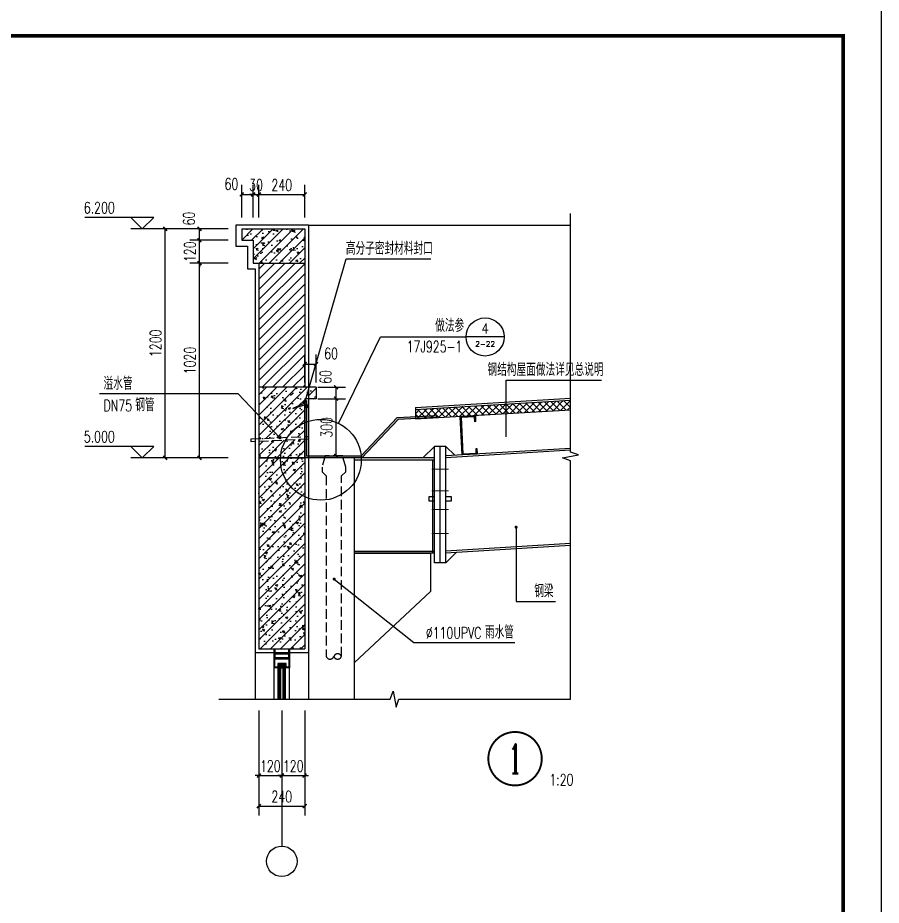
# Model space of a CAD drawing. Extents: x 1885024 to 2490229, y 18495599 to 18794495.
# Drawn here: x 2469018 to 2480333, y 18512660 to 18524287 of the extents above; entities that cross this region are included whole.
import ezdxf
from ezdxf.enums import TextEntityAlignment as Align

# ---------------------------------------------------------------- set-up
doc = ezdxf.new("R2010")
doc.units = 0
doc.header["$LTSCALE"] = 1000
doc.header["$MEASUREMENT"] = 0
doc.linetypes.add('DASH', pattern=[0.35, 0.25, -0.1])
doc.layers.get('Defpoints').update_dxf_attribs({"color": 250})
for name, color, linetype in [('AXIS', 3, 'Continuous'), ('AXIS_TEXT', 7, 'Continuous'), ('COLUMN', 2, 'Continuous'), ('DIM_IDEN', 171, 'Continuous'), ('E_WINDOW', 132, 'Continuous'), ('PUB_DIM', 161, 'Continuous'), ('PUB_TEXT', 7, 'Continuous'), ('PUB_WALL', 9, 'Continuous'), ('S_SURFACE', 6, 'Continuous'), ('S_WALL', 11, 'Continuous'), ('SURFACE', 6, 'Continuous'), ('TK', 4, 'Continuous'), ('彩板', 4, 'Continuous'), ('梁柱', 3, 'Continuous')]:
    doc.layers.add(name, color=color, linetype=linetype)
doc.styles.add('_TCH_DIM', font='SIMPLEX', dxfattribs={"bigfont": 'GBCBIG'})
doc.styles.add('_TCH_DIM_T3', font='SIMPLEX', dxfattribs={"width": 0.7058823529411765, "bigfont": 'GBCBIG'})
doc.styles.add('_TCH_LABEL', font='COMPLEX', dxfattribs={"bigfont": 'GBCBIG'})
doc.styles.add('COMPLEX', font='COMPLEX')
doc.dimstyles.new('_TCH_ARCH&&20', dxfattribs={"dimtxt": 59.5, "dimasz": 20, "dimexe": 50, "dimexo": 60, "dimgap": 20, "dimtad": 1, "dimdec": 0, "dimzin": 0, "dimdsep": 46, "dimtxsty": '_TCH_DIM_T3', "dimblk": 'ARCHTICK', "dimcen": 0.09, "dimclrt": 7, "dimazin": 2, "dimtfac": 1, "dimtdec": 0, "dimtix": 1, "dimtmove": 2, "dimatfit": 3, "dimfxl": 0, "dimtolj": 1, "dimtzin": 0, "dimarcsym": 0})
pattern_1 = [(44.99999999999999, (1822431.490201721, 18493533.69390005), (-26.51650429449553, 26.51650429449553), []), (49.99999999999999, (1822431.490201721, 18493533.69390005), (107.589027390113, -9.412820247389266), [11.25, -123.75]), (355, (1822431.490201721, 18493533.69390005), (-20.81270004195, 112.8288200550018), [9, -99]), (100.4514, (1822440.455953721, 18493532.90949905), (86.77640725710324, 103.415931309143), [9.561028499999999, -105.1713168]), (46.18420000000002, (1822431.490201721, 18493563.69390005), (160.0861572938467, -24.82785214935271), [16.87499999999997, -185.6249999999998]), (96.63559999999998, (1822444.83071347, 18493561.624904), (140.1994058323055, 146.1176806350663), [14.3415432, -157.75695]), (351.1842, (1822431.490201721, 18493563.69390005), (140.1992917700441, 146.1177901387987), [13.50000000000001, -148.5000000000001]), (21, (1822446.490201721, 18493556.19390005), (89.53605781776925, -60.39283359980083), [11.25, -123.75]), (326.0000000000001, (1822446.490201721, 18493556.19390005), (36.49729978823726, 108.772506757028), [9, -99]), (71.4514, (1822453.951536671, 18493551.16115915), (126.0333942872235, 48.37957450649287), [9.5610285, -105.1713168]), (37.50000000000001, (1822431.490201721, 18493533.69390005), (1.8239782975936, 49.93407807469672), [0, -97.80000000000001, 0, -100.5, 0, -99.375]), (7.500000000000001, (1822431.490201721, 18493533.69390005), (39.4604306163223, 59.16175678235403), [0, -57.3, 0, -95.55000000000001, 0, -37.875]), (327.5, (1822398.04020172, 18493533.69390005), (80.07336542586137, -3.383230760156963), [0, -37.5, 0, -117, 0, -155.25]), (317.5, (1822383.04020172, 18493533.69390005), (87.47792540135794, 15.01574734984766), [0, -48.75, 0, -77.69999999999999, 0, -110.25])]

# ---------------------------------------------------------------- blocks, each defined once
blk = doc.blocks.new('A$C6EE6551E')
at = {"layer": 'COLUMN'}
blk.add_hatch(color=256, dxfattribs=at).paths.add_polyline_path([(5.322262463974766, 194.9006206284394), (75.1672235140577, 199.5569513651426), (76.83019877725746, 174.6123224186595), (81.81912456650753, 174.9449174713809), (79.82355425076094, 204.8784722069395), (0.0007416221778839827, 199.5569513652008), (13.30454372684471, -8.020619861781597e-05), (93.12735635542776, 5.32144063571468), (91.131786039914, 35.25499537133146), (86.14286025043111, 34.92240031878464), (87.80583551339805, 9.977771372534335), (17.96087446366437, 5.321440635772888)])
blk.add_lwpolyline([(93.1273563556606, 5.321440635540057), (13.30454372707754, -8.020637324079871e-05), (0.0007416224107146263, 199.556951364968), (79.82355425099377, 204.8784722067649), (81.81912456662394, 174.9449174711481), (76.83019877737388, 174.6123224184266), (75.16722351429053, 199.556951364968), (5.322262464324012, 194.9006206282647), (17.96087446401361, 5.321440635598265), (87.80583551363088, 9.977771372301504), (86.14286025066394, 34.92240031861002), (91.13178604003042, 35.25499537115684)], close=True, dxfattribs=at)
blk = doc.blocks.new('_ArchTick')
at = {"color": 0, "linetype": 'ByBlock', "const_width": 0.4}
blk.add_lwpolyline([(-0.5, -0.5), (0.5, 0.5)], dxfattribs=at)
blk = doc.blocks.new('*D193')
at = {"layer": 'Defpoints', "color": 0}
for p in [(2500979.696009226, 18586587.5983111), (2501136.349573789, 18586587.5983111), (2500979.696009226, 18586287.5983111)]:
    blk.add_point(p, dxfattribs=at)
at = {"layer": 'PUB_DIM', "color": 0, "lineweight": -2}
for p, q in [((2501039.696009226, 18586587.5983111), (2501186.349573789, 18586587.5983111)), ((2501136.349573789, 18586287.5983111), (2501136.349573789, 18586587.5983111)), ((2501039.696009226, 18586287.5983111), (2501186.349573789, 18586287.5983111))]:
    blk.add_line(p, q, dxfattribs=at)
at = {"layer": 'PUB_DIM', "color": 0, "lineweight": -2, "xscale": 20, "yscale": 20, "zscale": 20}
for p, rotation in [((2501136.349573789, 18586587.5983111), 90), ((2501136.349573789, 18586287.5983111), 270)]:
    blk.add_blockref('_ArchTick', p, dxfattribs=dict(at, rotation=rotation))
at = {"layer": 'PUB_DIM', "color": 7, "insert": (2501086.599573786, 18586437.5983111), "char_height": 59.5, "attachment_point": 5, "rotation": 90, "style": '_TCH_DIM_T3'}
blk.add_mtext('\\A1;300', dxfattribs=at)
blk = doc.blocks.new('*D194')
at = {"layer": 'Defpoints', "color": 0}
for p in [(2500979.696009226, 18586647.5983111), (2501136.349573789, 18586647.5983111), (2500979.696009226, 18586587.5983111)]:
    blk.add_point(p, dxfattribs=at)
at = {"layer": 'PUB_DIM', "color": 0, "lineweight": -2}
for p, q in [((2501039.696009226, 18586647.5983111), (2501186.349573789, 18586647.5983111)), ((2501136.349573789, 18586587.5983111), (2501136.349573789, 18586647.5983111)), ((2501039.696009226, 18586587.5983111), (2501186.349573789, 18586587.5983111))]:
    blk.add_line(p, q, dxfattribs=at)
at = {"layer": 'PUB_DIM', "color": 0, "lineweight": -2, "xscale": 20, "yscale": 20, "zscale": 20}
for p, rotation in [((2501136.349573789, 18586647.5983111), 90), ((2501136.349573789, 18586587.5983111), 270)]:
    blk.add_blockref('_ArchTick', p, dxfattribs=dict(at, rotation=rotation))
at = {"layer": 'PUB_DIM', "color": 7, "insert": (2501081.34957379, 18586701.5983111), "char_height": 59.5, "attachment_point": 5, "rotation": 90, "style": '_TCH_DIM_T3'}
blk.add_mtext('\\A1;60', dxfattribs=at)
blk = doc.blocks.new('_AXISO')
blk.add_circle((0, 0), 0.5)
at = {"layer": 'AXIS_TEXT', "style": 'COMPLEX', "width": 1.041666666666667}
blk.add_attdef('A', text='', height=0.56, dxfattribs=at).set_placement((-0.25, -0.28), (0.25, -0.28), align=Align.FIT)
blk = doc.blocks.new('*D195')
at = {"layer": 'Defpoints', "color": 0}
for p in [(2500240.095604716, 18587477.59831109), (2500630.095604716, 18587477.59831109), (2500630.095604716, 18586277.5983111)]:
    blk.add_point(p, dxfattribs=at)
at = {"layer": 'PUB_DIM', "color": 0, "lineweight": -2}
for p, q in [((2500570.095604716, 18587477.59831109), (2500190.095604716, 18587477.59831109)), ((2500240.095604716, 18586277.5983111), (2500240.095604716, 18587477.59831109)), ((2500570.095604716, 18586277.5983111), (2500190.095604716, 18586277.5983111))]:
    blk.add_line(p, q, dxfattribs=at)
at = {"layer": 'PUB_DIM', "color": 0, "lineweight": -2, "xscale": 20, "yscale": 20, "zscale": 20}
for p, rotation in [((2500240.095604716, 18587477.59831109), 90), ((2500240.095604716, 18586277.5983111), 270)]:
    blk.add_blockref('_ArchTick', p, dxfattribs=dict(at, rotation=rotation))
at = {"layer": 'PUB_DIM', "color": 7, "insert": (2500190.345604713, 18586877.5983111), "char_height": 59.5, "attachment_point": 5, "rotation": 90, "style": '_TCH_DIM_T3'}
blk.add_mtext('\\A1;1200', dxfattribs=at)
blk = doc.blocks.new('*D196')
at = {"layer": 'Defpoints', "color": 0}
for p in [(2500420.095604715, 18587297.59831109), (2500630.095604714, 18587297.59831109), (2500630.095604714, 18586277.5983111)]:
    blk.add_point(p, dxfattribs=at)
at = {"layer": 'PUB_DIM', "color": 0, "lineweight": -2}
for p, q in [((2500570.095604714, 18587297.59831109), (2500370.095604715, 18587297.59831109)), ((2500420.095604715, 18586277.5983111), (2500420.095604715, 18587297.59831109)), ((2500570.095604714, 18586277.5983111), (2500370.095604715, 18586277.5983111))]:
    blk.add_line(p, q, dxfattribs=at)
at = {"layer": 'PUB_DIM', "color": 0, "lineweight": -2, "xscale": 20, "yscale": 20, "zscale": 20}
for p, rotation in [((2500420.095604715, 18587297.59831109), 90), ((2500420.095604715, 18586277.5983111), 270)]:
    blk.add_blockref('_ArchTick', p, dxfattribs=dict(at, rotation=rotation))
at = {"layer": 'PUB_DIM', "color": 7, "insert": (2500370.345604712, 18586787.5983111), "char_height": 59.5, "attachment_point": 5, "rotation": 90, "style": '_TCH_DIM_T3'}
blk.add_mtext('\\A1;1020', dxfattribs=at)
blk = doc.blocks.new('*D197')
at = {"layer": 'Defpoints', "color": 0}
for p in [(2500420.095604715, 18587417.59831109), (2500630.095604714, 18587417.59831109), (2500630.095604714, 18587297.59831109)]:
    blk.add_point(p, dxfattribs=at)
at = {"layer": 'PUB_DIM', "color": 0, "lineweight": -2}
for p, q in [((2500420.095604715, 18587417.59831109), (2500420.095604715, 18587437.59831109)), ((2500570.095604714, 18587417.59831109), (2500370.095604715, 18587417.59831109)), ((2500420.095604715, 18587297.59831109), (2500420.095604715, 18587417.59831109)), ((2500570.095604714, 18587297.59831109), (2500370.095604715, 18587297.59831109)), ((2500420.095604715, 18587297.59831109), (2500420.095604715, 18587277.59831109))]:
    blk.add_line(p, q, dxfattribs=at)
at = {"layer": 'PUB_DIM', "color": 0, "lineweight": -2, "xscale": 20, "yscale": 20, "zscale": 20}
for p, rotation in [((2500420.095604715, 18587417.59831109), 270), ((2500420.095604715, 18587297.59831109), 90)]:
    blk.add_blockref('_ArchTick', p, dxfattribs=dict(at, rotation=rotation))
at = {"layer": 'PUB_DIM', "color": 7, "insert": (2500370.345604712, 18587357.59831109), "char_height": 59.5, "attachment_point": 5, "rotation": 90, "style": '_TCH_DIM_T3'}
blk.add_mtext('\\A1;120', dxfattribs=at)
blk = doc.blocks.new('*D198')
at = {"layer": 'Defpoints', "color": 0}
for p in [(2500420.095604715, 18587477.59831109), (2500630.095604714, 18587477.59831109), (2500630.095604714, 18587417.59831109)]:
    blk.add_point(p, dxfattribs=at)
at = {"layer": 'PUB_DIM', "color": 0, "lineweight": -2}
for p, q in [((2500570.095604714, 18587477.59831109), (2500370.095604715, 18587477.59831109)), ((2500420.095604715, 18587417.59831109), (2500420.095604715, 18587477.59831109)), ((2500570.095604714, 18587417.59831109), (2500370.095604715, 18587417.59831109))]:
    blk.add_line(p, q, dxfattribs=at)
at = {"layer": 'PUB_DIM', "color": 0, "lineweight": -2, "xscale": 20, "yscale": 20, "zscale": 20}
for p, rotation in [((2500420.095604715, 18587477.59831109), 90), ((2500420.095604715, 18587417.59831109), 270)]:
    blk.add_blockref('_ArchTick', p, dxfattribs=dict(at, rotation=rotation))
at = {"layer": 'PUB_DIM', "color": 7, "insert": (2500365.095604714, 18587531.59831109), "char_height": 59.5, "attachment_point": 5, "rotation": 90, "style": '_TCH_DIM_T3'}
blk.add_mtext('\\A1;60', dxfattribs=at)
blk = doc.blocks.new('*D199')
at = {"layer": 'Defpoints', "color": 0}
for p in [(2500971.554767972, 18587657.59831109), (2500731.554767971, 18587477.59831109), (2500971.554767972, 18587477.59831109)]:
    blk.add_point(p, dxfattribs=at)
at = {"layer": 'PUB_DIM', "color": 0, "lineweight": -2}
for p, q in [((2500731.554767971, 18587537.59831109), (2500731.554767971, 18587707.59831109)), ((2500971.554767972, 18587537.59831109), (2500971.554767972, 18587707.59831109)), ((2500731.554767971, 18587657.59831109), (2500971.554767972, 18587657.59831109))]:
    blk.add_line(p, q, dxfattribs=at)
at = {"layer": 'PUB_DIM', "color": 0, "lineweight": -2, "xscale": 20, "yscale": 20, "zscale": 20, "rotation": 180}
blk.add_blockref('_ArchTick', (2500731.554767971, 18587657.59831109), dxfattribs=at)
at = {"layer": 'PUB_DIM', "color": 0, "lineweight": -2, "xscale": 20, "yscale": 20, "zscale": 20}
blk.add_blockref('_ArchTick', (2500971.554767972, 18587657.59831109), dxfattribs=at)
at = {"layer": 'PUB_DIM', "color": 7, "insert": (2500851.554767971, 18587707.34831109), "char_height": 59.5, "attachment_point": 5, "style": '_TCH_DIM_T3'}
blk.add_mtext('\\A1;240', dxfattribs=at)
blk = doc.blocks.new('*D200')
at = {"layer": 'Defpoints', "color": 0}
for p in [(2500731.554767971, 18587657.59831109), (2500701.554767972, 18587477.59831109), (2500731.554767971, 18587477.59831109)]:
    blk.add_point(p, dxfattribs=at)
at = {"layer": 'PUB_DIM', "color": 0, "lineweight": -2}
for p, q in [((2500701.554767972, 18587537.59831109), (2500701.554767972, 18587707.59831109)), ((2500731.554767971, 18587537.59831109), (2500731.554767971, 18587707.59831109)), ((2500701.554767972, 18587657.59831109), (2500681.554767972, 18587657.59831109)), ((2500701.554767972, 18587657.59831109), (2500731.554767971, 18587657.59831109)), ((2500731.554767971, 18587657.59831109), (2500751.554767971, 18587657.59831109))]:
    blk.add_line(p, q, dxfattribs=at)
at = {"layer": 'PUB_DIM', "color": 0, "lineweight": -2, "xscale": 20, "yscale": 20, "zscale": 20}
blk.add_blockref('_ArchTick', (2500701.554767972, 18587657.59831109), dxfattribs=at)
at = {"layer": 'PUB_DIM', "color": 0, "lineweight": -2, "xscale": 20, "yscale": 20, "zscale": 20, "rotation": 180}
blk.add_blockref('_ArchTick', (2500731.554767971, 18587657.59831109), dxfattribs=at)
at = {"layer": 'PUB_DIM', "color": 7, "insert": (2500716.554767971, 18587707.34831109), "char_height": 59.5, "attachment_point": 5, "style": '_TCH_DIM_T3'}
blk.add_mtext('\\A1;30', dxfattribs=at)
blk = doc.blocks.new('*D201')
at = {"layer": 'Defpoints', "color": 0}
for p in [(2500701.554767972, 18587657.59831109), (2500641.554767972, 18587477.59831109), (2500701.554767972, 18587477.59831109)]:
    blk.add_point(p, dxfattribs=at)
at = {"layer": 'PUB_DIM', "color": 0, "lineweight": -2}
for p, q in [((2500641.554767972, 18587537.59831109), (2500641.554767972, 18587707.59831109)), ((2500701.554767972, 18587537.59831109), (2500701.554767972, 18587707.59831109)), ((2500641.554767972, 18587657.59831109), (2500701.554767972, 18587657.59831109))]:
    blk.add_line(p, q, dxfattribs=at)
at = {"layer": 'PUB_DIM', "color": 0, "lineweight": -2, "xscale": 20, "yscale": 20, "zscale": 20, "rotation": 180}
blk.add_blockref('_ArchTick', (2500641.554767972, 18587657.59831109), dxfattribs=at)
at = {"layer": 'PUB_DIM', "color": 0, "lineweight": -2, "xscale": 20, "yscale": 20, "zscale": 20}
blk.add_blockref('_ArchTick', (2500701.554767972, 18587657.59831109), dxfattribs=at)
at = {"layer": 'PUB_DIM', "color": 7, "insert": (2500587.554767972, 18587712.59831109), "char_height": 59.5, "attachment_point": 5, "style": '_TCH_DIM_T3'}
blk.add_mtext('\\A1;60', dxfattribs=at)
blk = doc.blocks.new('*D202')
at = {"layer": 'Defpoints', "color": 0}
for p in [(2500731.554767972, 18585012.78840928), (2500971.554767972, 18585012.78840928), (2500971.554767972, 18584452.78840928)]:
    blk.add_point(p, dxfattribs=at)
at = {"layer": 'PUB_DIM', "color": 0, "lineweight": -2}
for p, q in [((2500731.554767972, 18584952.78840928), (2500731.554767972, 18584402.78840928)), ((2500971.554767972, 18584952.78840928), (2500971.554767972, 18584402.78840928)), ((2500731.554767972, 18584452.78840928), (2500971.554767972, 18584452.78840928))]:
    blk.add_line(p, q, dxfattribs=at)
at = {"layer": 'PUB_DIM', "color": 0, "lineweight": -2, "xscale": 20, "yscale": 20, "zscale": 20, "rotation": 180}
blk.add_blockref('_ArchTick', (2500731.554767972, 18584452.78840928), dxfattribs=at)
at = {"layer": 'PUB_DIM', "color": 0, "lineweight": -2, "xscale": 20, "yscale": 20, "zscale": 20}
blk.add_blockref('_ArchTick', (2500971.554767972, 18584452.78840928), dxfattribs=at)
at = {"layer": 'PUB_DIM', "color": 7, "insert": (2500851.554767972, 18584502.53840928), "char_height": 59.5, "attachment_point": 5, "style": '_TCH_DIM_T3'}
blk.add_mtext('\\A1;240', dxfattribs=at)
blk = doc.blocks.new('*D203')
at = {"layer": 'Defpoints', "color": 0}
for p in [(2500731.554767972, 18585012.78840928), (2500851.554767972, 18585012.78840928), (2500851.554767972, 18584612.78840928)]:
    blk.add_point(p, dxfattribs=at)
at = {"layer": 'PUB_DIM', "color": 0, "lineweight": -2}
for p, q in [((2500731.554767972, 18584952.78840928), (2500731.554767972, 18584562.78840928)), ((2500851.554767972, 18584952.78840928), (2500851.554767972, 18584562.78840928)), ((2500731.554767972, 18584612.78840928), (2500711.554767972, 18584612.78840928)), ((2500731.554767972, 18584612.78840928), (2500851.554767972, 18584612.78840928)), ((2500851.554767972, 18584612.78840928), (2500871.554767972, 18584612.78840928))]:
    blk.add_line(p, q, dxfattribs=at)
at = {"layer": 'PUB_DIM', "color": 0, "lineweight": -2, "xscale": 20, "yscale": 20, "zscale": 20}
blk.add_blockref('_ArchTick', (2500731.554767972, 18584612.78840928), dxfattribs=at)
at = {"layer": 'PUB_DIM', "color": 0, "lineweight": -2, "xscale": 20, "yscale": 20, "zscale": 20, "rotation": 180}
blk.add_blockref('_ArchTick', (2500851.554767972, 18584612.78840928), dxfattribs=at)
at = {"layer": 'PUB_DIM', "color": 7, "insert": (2500791.554767972, 18584662.53840928), "char_height": 59.5, "attachment_point": 5, "style": '_TCH_DIM_T3'}
blk.add_mtext('\\A1;120', dxfattribs=at)
blk = doc.blocks.new('*D204')
at = {"layer": 'Defpoints', "color": 0}
for p in [(2500851.554767972, 18585012.78840928), (2500971.554767972, 18585012.78840928), (2500971.554767972, 18584612.78840928)]:
    blk.add_point(p, dxfattribs=at)
at = {"layer": 'PUB_DIM', "color": 0, "lineweight": -2}
for p, q in [((2500851.554767972, 18584952.78840928), (2500851.554767972, 18584562.78840928)), ((2500971.554767972, 18584952.78840928), (2500971.554767972, 18584562.78840928)), ((2500851.554767972, 18584612.78840928), (2500831.554767972, 18584612.78840928)), ((2500851.554767972, 18584612.78840928), (2500971.554767972, 18584612.78840928)), ((2500971.554767972, 18584612.78840928), (2500991.554767972, 18584612.78840928))]:
    blk.add_line(p, q, dxfattribs=at)
at = {"layer": 'PUB_DIM', "color": 0, "lineweight": -2, "xscale": 20, "yscale": 20, "zscale": 20}
blk.add_blockref('_ArchTick', (2500851.554767972, 18584612.78840928), dxfattribs=at)
at = {"layer": 'PUB_DIM', "color": 0, "lineweight": -2, "xscale": 20, "yscale": 20, "zscale": 20, "rotation": 180}
blk.add_blockref('_ArchTick', (2500971.554767972, 18584612.78840928), dxfattribs=at)
at = {"layer": 'PUB_DIM', "color": 7, "insert": (2500911.554767972, 18584662.53840928), "char_height": 59.5, "attachment_point": 5, "style": '_TCH_DIM_T3'}
blk.add_mtext('\\A1;120', dxfattribs=at)
blk = doc.blocks.new('*D205')
at = {"layer": 'Defpoints', "color": 0}
for p in [(2501031.554767972, 18586769.27181802), (2500971.554767972, 18586612.61825345), (2501031.554767972, 18586612.61825345)]:
    blk.add_point(p, dxfattribs=at)
at = {"layer": 'PUB_DIM', "color": 0, "lineweight": -2}
for p, q in [((2500971.554767972, 18586672.61825345), (2500971.554767972, 18586819.27181802)), ((2501031.554767972, 18586672.61825345), (2501031.554767972, 18586819.27181802)), ((2500971.554767972, 18586769.27181802), (2501031.554767972, 18586769.27181802))]:
    blk.add_line(p, q, dxfattribs=at)
at = {"layer": 'PUB_DIM', "color": 0, "lineweight": -2, "xscale": 20, "yscale": 20, "zscale": 20, "rotation": 180}
blk.add_blockref('_ArchTick', (2500971.554767972, 18586769.27181802), dxfattribs=at)
at = {"layer": 'PUB_DIM', "color": 0, "lineweight": -2, "xscale": 20, "yscale": 20, "zscale": 20}
blk.add_blockref('_ArchTick', (2501031.554767972, 18586769.27181802), dxfattribs=at)
at = {"layer": 'PUB_DIM', "color": 7, "insert": (2501109.801520513, 18586824.27181801), "char_height": 59.5, "attachment_point": 5, "style": '_TCH_DIM_T3'}
blk.add_mtext('\\A1;60', dxfattribs=at)
blk = doc.blocks.new('GeYuanFrame_88155231', base_point=(18.75659878967225, 4.335168995631143))
at = {"layer": 'TK'}
blk.add_line((43.75659878967225, 414.3351689956311), (602.7565987896722, 414.3351689956311), dxfattribs=at)
blk.add_lwpolyline([(18.75659878967225, 424.3351689956311), (612.7565987896722, 424.3351689956311), (612.7565987896722, 4.335168995631143), (18.75659878967225, 4.335168995631143), (18.75659878967225, 424.3351689956311)], dxfattribs=at)
at = {"layer": 'TK', "const_width": 1}
blk.add_lwpolyline([(602.7565987896722, 414.3351689956311), (43.75659878967225, 414.3351689956311), (43.75659878967225, 14.33516899563114), (602.7565987896722, 14.33516899563114)], close=True, dxfattribs=at)
blk = doc.blocks.new('111')
h = blk.add_hatch()
h.set_pattern_fill('钢筋混凝土', color=8, scale=15, style=0)
h.set_pattern_definition(pattern_1)
h.paths.add_polyline_path([(2500971.554767972, 18587477.59831109), (2500641.554767972, 18587477.59831109), (2500641.554767972, 18587417.59831109), (2500701.554767972, 18587417.59831109), (2500701.554767972, 18587297.59831109), (2500731.554767972, 18587297.59831109), (2500971.554767972, 18587297.59831109)])
h = blk.add_hatch()
h.set_pattern_fill('普通砖', color=8, scale=15, style=0)
h.set_pattern_definition([(44.99999999999999, (1822431.490201721, 18493560.62060255), (-26.51651490109724, 26.51651490109725), [])])
h.paths.add_polyline_path([(2500971.554767972, 18587297.59831109), (2500731.554767972, 18587297.59831109), (2500731.554767972, 18586647.5983111), (2500971.554767972, 18586647.5983111)])
h = blk.add_hatch()
h.set_pattern_fill('钢筋混凝土', color=8, scale=15, style=0)
h.set_pattern_definition(pattern_1)
h.paths.add_polyline_path([(2500971.554767972, 18586554.53412853), (2500910.013190553, 18586535.30851109), (2500971.465254633, 18586564.2007404), (2500966.874845757, 18586575.99587397), (2500971.554767972, 18586577.81719769), (2500971.554767972, 18586587.5983111), (2500979.528284371, 18586587.5983111), (2500991.554767972, 18586625.33423654), (2500991.554767972, 18586647.5983111), (2500731.554767972, 18586647.5983111), (2500731.554767972, 18586498.6562641), (2500838.802734869, 18586385.53240068, -0.5806940473646429), (2500845.453832515, 18586383.52250347), (2500971.554767972, 18586389.25759009)])
h.paths.add_polyline_path([(2500971.554767972, 18586374.25759009), (2500731.554767972, 18586363.34235951), (2500731.554767972, 18586277.59831109), (2500971.554767972, 18586277.59831109)])
h = blk.add_hatch()
h.set_pattern_fill('钢筋混凝土', color=8, scale=15, style=0)
h.set_pattern_definition(pattern_1)
h.paths.add_polyline_path([(2501031.554767972, 18586647.5983111), (2500998.650354594, 18586647.5983111), (2500991.554767972, 18586625.33423654), (2500991.554767972, 18586587.5983111), (2501031.554767972, 18586587.5983111)])
h = blk.add_hatch()
h.set_pattern_fill('ANSI37', color=256, scale=200, style=0)
h.set_pattern_definition([(45.00000000000001, (2319156.503256753, 18482238.56029208), (-17.67766952966369, 17.67766952966369), []), (135, (2319156.503256753, 18482238.56029208), (-17.67766952966369, -17.67766952966369), [])])
h.paths.add_polyline_path([(2502364.165460231, 18586529.39032696), (2502364.165460231, 18586579.45278794), (2501551.554766217, 18586531.49628945), (2501551.554766218, 18586481.43382846)])
h = blk.add_hatch()
h.set_pattern_fill('钢筋混凝土', color=8, scale=15, style=0)
h.set_pattern_definition(pattern_1)
h.paths.add_polyline_path([(2500731.554767972, 18586498.6562641), (2500731.554767972, 18586378.34235951), (2500837.590748064, 18586383.1648894, -0.1710977922484141), (2500838.802734869, 18586385.53240068)])
h = blk.add_hatch()
h.set_pattern_fill('钢筋混凝土', color=8, scale=15, style=0)
h.set_pattern_definition([(44.99999999999999, (2500731.554767972, 18585277.59831109), (-26.51650429449553, 26.51650429449553), []), (49.99999999999999, (2500731.554767972, 18585277.59831109), (107.589027390113, -9.412820247389266), [11.25, -123.75]), (355, (2500731.554767972, 18585277.59831109), (-20.81270004195, 112.8288200550018), [9, -99]), (100.4514, (2500740.520519972, 18585276.81391009), (86.77640725710324, 103.415931309143), [9.561028499999999, -105.1713168]), (46.18420000000002, (2500731.554767972, 18585307.59831109), (160.0861572938467, -24.82785214935271), [16.87499999999996, -185.6249999999997]), (96.63559999999998, (2500744.895279721, 18585305.52931504), (140.1994058323055, 146.1176806350663), [14.3415432, -157.75695]), (351.1842, (2500731.554767972, 18585307.59831109), (140.1992917700441, 146.1177901387987), [13.50000000000001, -148.5000000000001]), (21, (2500746.554767972, 18585300.09831109), (89.53605781776925, -60.39283359980083), [11.25, -123.75]), (326.0000000000001, (2500746.554767972, 18585300.09831109), (36.49729978823726, 108.772506757028), [9, -99]), (71.4514, (2500754.016102921, 18585295.06557019), (126.0333942872235, 48.37957450649287), [9.5610285, -105.1713168]), (37.50000000000001, (2500731.554767972, 18585277.59831109), (1.8239782975936, 49.93407807469672), [0, -97.80000000000001, 0, -100.5, 0, -99.375]), (7.500000000000001, (2500731.554767972, 18585277.59831109), (39.4604306163223, 59.16175678235403), [0, -57.3, 0, -95.55000000000001, 0, -37.875]), (327.5, (2500698.104767971, 18585277.59831109), (80.07336542586137, -3.383230760156963), [0, -37.5, 0, -117, 0, -155.25]), (317.5, (2500683.104767971, 18585277.59831109), (87.47792540135794, 15.01574734984766), [0, -48.75, 0, -77.69999999999999, 0, -110.25])])
h.paths.add_polyline_path([(2500971.554767972, 18586277.59831109), (2500731.554767972, 18586277.59831109), (2500731.554767972, 18585277.59831109), (2500971.554767972, 18585277.59831109)])
at = {"layer": 'COLUMN'}
blk.add_hatch(color=256, dxfattribs=at).paths.add_polyline_path([(2500971.554767972, 18586277.5983111), (2500971.554767972, 18586577.5983111), (2500981.554767972, 18586577.5983111), (2500981.554767972, 18586287.5983111), (2501267.240641281, 18586287.5983111), (2501456.938016633, 18586488.70299092), (2501661.554767972, 18586498.93382848), (2501661.554767972, 18586488.92133628), (2501461.453318706, 18586478.91626382), (2501271.554767972, 18586277.5983111)])
for p, q in [((2500991.554767972, 18587497.59831109), (2502364.165460231, 18587497.59831109)), ((2501231.554767095, 18586277.59831109), (2501231.554767095, 18585012.78840928)), ((2501231.539120224, 18585777.59831109), (2501631.554766217, 18585777.59831109)), ((2501631.554766217, 18585777.59831109), (2501631.554766217, 18585577.59831109)), ((2501231.554767095, 18585202.59831191), (2501631.554766217, 18585577.59831109)), ((2500711.554767972, 18585257.59831109), (2500711.554767972, 18585012.78840928)), ((2500991.554767972, 18585257.59831109), (2500991.554767972, 18585012.78840928))]:
    blk.add_line(p, q)
for points in [[(2500979.187382842, 18586567.83136702), (2500910.013190553, 18586535.30851109), (2500982.974030527, 18586558.10151148)], [(2501651.554766217, 18586072.59831109), (2501621.554766217, 18586072.59831109), (2501621.554766217, 18586052.59831109), (2501651.554766217, 18586052.59831109)], [(2501711.554766217, 18586052.59831109), (2501741.554766217, 18586052.59831109), (2501741.554766217, 18586072.59831109), (2501711.554766217, 18586072.59831109)]]:
    blk.add_lwpolyline(points)
blk.add_lwpolyline([(2500989.596651662, 18586541.08457399), (2500981.663165879, 18586537.99703426), (2500966.874845757, 18586575.99587397), (2500974.80833154, 18586579.08341371)], close=True)
at = {"linetype": 'DASH', "ltscale": 0.2}
blk.add_lwpolyline([(2500691.554767972, 18586376.52315441), (2500991.554767972, 18586390.16719262), (2500991.554767972, 18586375.16719262), (2500691.554767972, 18586361.52315441)], close=True, dxfattribs=at)
at = {"const_width": 5}
for points in [[(2501636.554766217, 18586217.77753565), (2501726.554766217, 18586217.77753565)], [(2501636.554766217, 18586104.14694118), (2501726.554766217, 18586104.14694118)], [(2501636.554766217, 18586007.31251161), (2501726.554766217, 18586007.31251161)], [(2501636.554766217, 18585880.55050184), (2501726.554766217, 18585880.55050184)]]:
    blk.add_lwpolyline(points, dxfattribs=at)
at = {"layer": 'AXIS'}
blk.add_line((2500851.554767972, 18584643.28840928), (2500851.554767972, 18584243.28840928), dxfattribs=at)
at = {"layer": 'COLUMN'}
blk.add_lwpolyline([(2500971.554767972, 18586277.5983111), (2500971.554767972, 18586577.5983111), (2500971.554767972, 18586577.5983111), (2500981.554767972, 18586577.5983111), (2500981.554767972, 18586287.5983111), (2501267.240641281, 18586287.5983111), (2501456.938016633, 18586488.70299092), (2501661.554767972, 18586498.93382848), (2501661.554767972, 18586488.92133628), (2501461.453318706, 18586478.91626382), (2501271.554767972, 18586277.5983111)], close=True, dxfattribs=at)
at = {"layer": 'DIM_IDEN', "const_width": 10}
blk.add_lwpolyline([(2502214.123003878, 18584701.0905824, 1), (2501934.123003878, 18584701.0905824, 1)], format="xyb", close=True, dxfattribs=at)
at = {"layer": 'E_WINDOW', "color": 11}
for p, q in [((2500811.554767974, 18585012.78840928), (2500811.554767972, 18585177.59831109)), ((2500833.054767972, 18585012.78840928), (2500833.054767972, 18585177.59831109)), ((2500871.554767972, 18585012.78840928), (2500871.554767972, 18585177.59831109)), ((2500891.554767972, 18585012.78840928), (2500891.554767972, 18585177.59831109))]:
    blk.add_line(p, q, dxfattribs=at)
at = {"layer": 'E_WINDOW', "color": 9}
for p, q in [((2500839.554767972, 18585191.59831109), (2500839.554767972, 18585197.59831109)), ((2500840.554767972, 18585191.59831109), (2500840.554767972, 18585197.59831109)), ((2500841.554767972, 18585191.59831109), (2500841.554767972, 18585197.59831109)), ((2500842.554767972, 18585197.59831109), (2500860.554767972, 18585191.59831109)), ((2500860.554767972, 18585197.59831109), (2500842.554767972, 18585191.59831109)), ((2500842.554767972, 18585191.59831109), (2500842.554767972, 18585197.59831109)), ((2500845.554767972, 18585191.59831109), (2500857.554767972, 18585191.59831109)), ((2500845.554767972, 18585189.59831109), (2500857.554767972, 18585189.59831109)), ((2500845.554767972, 18585187.59831109), (2500857.554767972, 18585187.59831109)), ((2500857.554767972, 18585177.59831109), (2500845.554767972, 18585185.59831109)), ((2500845.554767972, 18585177.59831109), (2500857.554767972, 18585185.59831109)), ((2500845.554767972, 18585185.59831109), (2500857.554767972, 18585185.59831109)), ((2500845.554767972, 18585177.59831109), (2500857.554767972, 18585177.59831109)), ((2500860.554767972, 18585191.59831109), (2500860.554767972, 18585197.59831109)), ((2500861.554767972, 18585191.59831109), (2500861.554767972, 18585197.59831109)), ((2500862.554767972, 18585191.59831109), (2500862.554767972, 18585197.59831109)), ((2500863.554767972, 18585191.59831109), (2500863.554767972, 18585197.59831109))]:
    blk.add_line(p, q, dxfattribs=at)
at = {"layer": 'E_WINDOW', "color": 213}
for points in [[(2500866.554767972, 18585277.59831109), (2500891.554767972, 18585277.59831109), (2500891.554767972, 18585227.59831109), (2500811.554767972, 18585227.59831109), (2500811.554767972, 18585277.59831109), (2500836.554767972, 18585277.59831109), (2500836.554767972, 18585274.59831109), (2500814.554767972, 18585274.59831109), (2500814.554767972, 18585252.59831109), (2500888.554767972, 18585252.59831109), (2500888.554767972, 18585274.59831109), (2500866.554767972, 18585274.59831109)], [(2500811.554767972, 18585177.59831109), (2500811.554767972, 18585227.59831109), (2500891.554767972, 18585227.59831109), (2500891.554767972, 18585177.59831109), (2500871.554767972, 18585177.59831109), (2500871.554767972, 18585197.59831109), (2500833.054767972, 18585197.59831109), (2500833.054767972, 18585177.59831109)], [(2500888.554767972, 18585249.59831109), (2500814.554767972, 18585249.59831109), (2500814.554767972, 18585230.59831109), (2500888.554767972, 18585230.59831109)], [(2500814.554767972, 18585180.59831109), (2500814.554767972, 18585224.59831109), (2500888.554767972, 18585224.59831109), (2500888.554767972, 18585180.59831109), (2500874.554767972, 18585180.59831109), (2500874.554767972, 18585200.59831109), (2500830.054767972, 18585200.59831109), (2500830.054767972, 18585180.59831109)]]:
    blk.add_lwpolyline(points, close=True, dxfattribs=at)
at = {"layer": 'E_WINDOW', "color": 146}
for points in [[(2500839.554767972, 18585012.78840928), (2500839.554767972, 18585191.59831109), (2500845.554767972, 18585191.59831109), (2500845.55476797, 18585012.78840928)], [(2500863.554767972, 18585012.78840928), (2500863.554767972, 18585191.59831109), (2500857.554767972, 18585191.59831109), (2500857.55476797, 18585012.78840928)]]:
    blk.add_lwpolyline(points, dxfattribs=at)
at = {"layer": 'E_WINDOW', "color": 9}
for centre in [(2500845.554767972, 18585194.59831109), (2500857.554767972, 18585194.59831109)]:
    blk.add_circle(centre, 3, dxfattribs=at)
for centre, radius, start, end in [((2500836.304767972, 18585186.59831109), 3.25, 0, 180), ((2500836.304767972, 18585177.59831109), 3.25, 180, 0), ((2500836.304767972, 18585186.59831109), 2.75, 0, 180), ((2500836.304767972, 18585177.59831109), 2.75, 180, 0), ((2500867.554767972, 18585186.59831109), 4, 0, 180), ((2500867.554767972, 18585177.59831109), 4, 180, 0), ((2500867.554767972, 18585186.59831109), 3.5, 0, 180), ((2500867.554767972, 18585177.59831109), 3.5, 180, 0)]:
    blk.add_arc(centre, radius, start, end, dxfattribs=at)
at = {"layer": 'PUB_DIM'}
for p, q in [((2500180.095604714, 18587537.59831109), (2499820.095604714, 18587537.59831109)), ((2500120.095604714, 18587477.59831109), (2500060.095604714, 18587537.59831109)), ((2500120.095604714, 18587477.59831109), (2500180.095604714, 18587537.59831109)), ((2500420.095604714, 18587477.59831109), (2500060.095604714, 18587477.59831109)), ((2500974.600968126, 18586572.13769564), (2501189.447837343, 18587320.89840715)), ((2501189.447837343, 18587320.89840715), (2501632.216758545, 18587320.89840715)), ((2501148.88161948, 18586458.1344032), (2501368.385528451, 18586911.03640956)), ((2501368.385528451, 18586911.03640956), (2501817.351009613, 18586911.03640956)), ((2502017.351009613, 18586911.03640956), (2501817.351009613, 18586911.03640956)), ((2502028.097086935, 18586387.55883543), (2502028.097086935, 18586685.45910164)), ((2502028.097086935, 18586685.45910164), (2502527.193843053, 18586685.45910164)), ((2500623.189601986, 18586612.95853565), (2499896.423042707, 18586612.95853565)), ((2500841.554767972, 18586382.62958932), (2500623.189601986, 18586612.95853565)), ((2500180.095604714, 18586337.5983111), (2499820.095604714, 18586337.5983111)), ((2500120.095604714, 18586277.5983111), (2500060.095604714, 18586337.5983111)), ((2500120.095604714, 18586277.5983111), (2500180.095604714, 18586337.5983111)), ((2500420.095604714, 18586277.5983111), (2500060.095604714, 18586277.5983111)), ((2502079.647920107, 18585914.11340571), (2502079.647920107, 18585525.49458215)), ((2501126.196781451, 18585642.0774551), (2501542.779090401, 18585309.70060343)), ((2502079.647920107, 18585525.49458215), (2502285.254018863, 18585525.49458215)), ((2501542.779090401, 18585309.70060343), (2502073.058042299, 18585309.70060343))]:
    blk.add_line(p, q, dxfattribs=at)
for points in [[(2502364.165460231, 18585012.78840928), (2502364.165460231, 18586262.69336018), (2502322.165460231, 18586277.98011002), (2502406.165460231, 18586292.7915764), (2502364.165460231, 18586307.69336018), (2502364.165460231, 18587557.59831109)], [(2500521.554767972, 18585012.78840928), (2501420.360114101, 18585012.78840928), (2501435.646863941, 18585054.78840928), (2501450.45833032, 18584970.78840928), (2501465.360114101, 18585012.78840928), (2502364.165460231, 18585012.78840928)]]:
    blk.add_lwpolyline(points, dxfattribs=at)
at = {"layer": 'PUB_DIM', "const_width": 8}
for points in [[(2500973.497739309, 18586568.29284373, 1), (2500975.704196944, 18586575.98254755, 1)], [(2500844.306801075, 18586379.72677796, 1), (2500838.802734869, 18586385.53240068, 1)], [(2502079.647920107, 18585918.11340571, 1), (2502079.647920107, 18585910.11340571, 1)], [(2501123.070053983, 18585644.57216457, 1), (2501129.323508918, 18585639.58274563, 1)]]:
    blk.add_lwpolyline(points, format="xyb", close=True, dxfattribs=at)
at = {"layer": 'PUB_DIM'}
for centre, radius in [((2501917.351009613, 18586911.03640956), 100), ((2501056.536219309, 18586267.5983111), 211.7349175848067)]:
    blk.add_circle(centre, radius, dxfattribs=at)
at = {"layer": 'PUB_WALL', "const_width": 8}
blk.add_lwpolyline([(2500731.554767972, 18586277.59831109), (2500971.554767972, 18586277.59831109)], dxfattribs=at)
at = {"layer": 'S_SURFACE', "linetype": 'DASH', "ltscale": 0.2}
for p, q in [((2501078.118959107, 18586287.5983111), (2501062.422126336, 18586227.99000452)), ((2501170.67644839, 18586287.5983111), (2501078.118959107, 18586287.5983111)), ((2501186.373281161, 18586227.99000452), (2501170.67644839, 18586287.5983111)), ((2501062.422126336, 18586227.99000452), (2501062.422126336, 18586204.46039332)), ((2501186.373281161, 18586204.46039332), (2501186.373281161, 18586227.99000452)), ((2501062.422126336, 18586204.46039332), (2501084.397703749, 18586184.06808451)), ((2501084.397703749, 18586184.06808451), (2501084.397703749, 18585236.90495417)), ((2501164.397703749, 18586184.06808451), (2501186.373281161, 18586204.46039332)), ((2501164.397703749, 18585236.90495417), (2501164.397703749, 18586184.06808451))]:
    blk.add_line(p, q, dxfattribs=at)
at = {"layer": 'S_SURFACE', "linetype": 'DASH'}
for centre, radius, start, end in [((2501144.397703749, 18585229.61923986), 21.28571428561636, 20.01595964406723, 159.9840403559328), ((2501104.397703749, 18585244.19066843), 21.28571428611195, 200.0159596440672, 339.9840403559328)]:
    blk.add_arc(centre, radius, start, end, dxfattribs=at)
at = {"layer": 'S_SURFACE', "linetype": 'DASH', "ltscale": 0.2}
blk.add_arc((2501144.397703749, 18585244.19066844), 21.2857142854142, 200.0159596440672, 339.9840403559328, dxfattribs=at)
at = {"layer": 'S_WALL'}
for p, q in [((2500641.554767972, 18587477.59831109), (2500641.554767972, 18587417.59831109)), ((2500641.554767972, 18587477.59831109), (2500971.554767972, 18587477.59831109)), ((2500971.554767972, 18587477.59831109), (2500971.554767972, 18586647.5983111)), ((2500641.554767972, 18587417.59831109), (2500701.554767972, 18587417.59831109)), ((2500701.554767972, 18587417.59831109), (2500701.554767972, 18587297.59831109)), ((2500701.554767972, 18587297.59831109), (2500731.554767972, 18587297.59831109)), ((2500731.554767972, 18587297.59831109), (2500731.554767972, 18585277.59831109)), ((2500731.554767972, 18587297.59831109), (2500971.554767972, 18587297.59831109)), ((2501031.554767972, 18586647.5983111), (2500731.554767972, 18586647.5983111)), ((2501031.554767972, 18586647.5983111), (2501031.554767972, 18586587.5983111)), ((2500971.554767972, 18586587.5983111), (2500971.554767972, 18585277.59831109)), ((2501031.554767972, 18586587.5983111), (2500971.554767972, 18586587.5983111)), ((2500731.554767972, 18586277.59831109), (2500971.554767972, 18586277.59831109)), ((2500731.554767972, 18585277.59831109), (2500971.554767972, 18585277.59831109))]:
    blk.add_line(p, q, dxfattribs=at)
at = {"layer": 'SURFACE'}
for p, q in [((2500991.554767972, 18587497.59831109), (2500611.554767972, 18587497.59831109)), ((2500611.554767972, 18587497.59831109), (2500611.554767972, 18587387.59831109)), ((2500991.554767972, 18587497.59831109), (2500991.554767972, 18585257.59831109)), ((2500611.554767972, 18587387.59831109), (2500671.554767972, 18587387.59831109)), ((2500671.554767972, 18587387.59831109), (2500671.554767972, 18587267.59831109)), ((2500671.554767972, 18587267.59831109), (2500711.554767972, 18587267.59831109)), ((2500711.554767972, 18587267.59831109), (2500711.554767972, 18585257.59831109)), ((2500711.554767972, 18585257.59831109), (2500991.554767972, 18585257.59831109))]:
    blk.add_line(p, q, dxfattribs=at)
at = {"layer": '彩板'}
for p, q in [((2501551.554766217, 18586541.50878165), (2502364.165460231, 18586589.46528015)), ((2501551.554766217, 18586531.49628945), (2502364.165460231, 18586579.45278794)), ((2501551.554766217, 18586541.50878165), (2501551.554766218, 18586481.43382846)), ((2501551.554766218, 18586481.43382846), (2502364.165460231, 18586529.39032696))]:
    blk.add_line(p, q, dxfattribs=at)
at = {"layer": '梁柱'}
for p, q in [((2501651.554766217, 18586337.59831109), (2501591.554766217, 18586277.59831109)), ((2501651.554766217, 18585727.59831109), (2501651.554766217, 18586337.59831109)), ((2501711.554766217, 18586337.59831109), (2501651.554766217, 18586337.59831109)), ((2501681.554766217, 18585727.59831109), (2501681.554766217, 18586337.59831109)), ((2501711.554766217, 18585727.59831109), (2501711.554766217, 18586337.59831109)), ((2501711.554766217, 18586337.59831109), (2501757.663648665, 18586291.48942864)), ((2501711.554766217, 18586289.18398452), (2502364.165460231, 18586328.75264411)), ((2501651.554766217, 18586277.59831109), (2501231.554766217, 18586277.59831109)), ((2501651.554766217, 18585777.59831109), (2501651.554766217, 18586277.59831109)), ((2501711.554766217, 18586279.17149232), (2502364.165460231, 18586318.74015191)), ((2501231.554766217, 18586267.59831109), (2501651.554766217, 18586267.59831109)), ((2501641.554766217, 18586267.59831109), (2501641.554766217, 18585777.59831109)), ((2501711.554766217, 18585790.39053711), (2502364.165460231, 18585830.54561143)), ((2501711.554766217, 18585780.37767214), (2502364.165460231, 18585820.53274645)), ((2501651.554766217, 18585787.59831109), (2501231.539120224, 18585787.59831109)), ((2501651.554766217, 18585777.59831109), (2501231.539120224, 18585777.59831109)), ((2501711.554766217, 18585727.59831109), (2501767.155357363, 18585783.19890223)), ((2501711.554766217, 18585727.59831109), (2501651.554766217, 18585727.59831109))]:
    blk.add_line(p, q, dxfattribs=at)
at = {"layer": 'AXIS', "xscale": 160, "yscale": 160, "zscale": 160}
blk.add_blockref('_AXISO', (2500851.554767972, 18584163.28840928), dxfattribs=at)
at = {"layer": 'COLUMN', "extrusion": (0, 0, -1), "xscale": -1, "zscale": -1, "rotation": 0.9516696089984036}
blk.add_blockref('A$C6EE6551E', (-2501782.969290132, 18586293.64090149), dxfattribs=at)
at = {"layer": 'PUB_TEXT', "width": 0.7058823529411765}
for s, style, p in [('6.200', '_TCH_DIM', (2499814.095604714, 18587558.59831109)), ('17J925-1', '_TCH_LABEL', (2501506.351009613, 18586830.53640956)), ('DN75', '_TCH_DIM', (2499917.423042707, 18586521.95853565)), ('5.000', '_TCH_DIM', (2499814.095604714, 18586358.5983111)), ('%%c110UPVC', '_TCH_DIM', (2501606.526127405, 18585330.70060343)), ('1:20', '_TCH_LABEL', (2502254.123003878, 18584561.0905824))]:
    blk.add_text(s, height=59.5, dxfattribs=dict(at, style=style)).set_placement(p)
at = {"layer": 'PUB_TEXT'}
for s, style, p in [('高分子密封材料封口', '_TCH_DIM', (2501187.49335429, 18587341.89840715)), ('做法参', '_TCH_LABEL', (2501655.606328762, 18586937.24917552)), ('钢结构屋面做法详见总说明', '_TCH_DIM', (2501929.810864329, 18586706.45910164)), ('溢水管', '_TCH_DIM', (2499917.423042707, 18586633.95853565)), ('钢管', '_TCH_DIM', (2500083.423042707, 18586521.95853565)), ('钢梁', '_TCH_DIM', (2502174.892316735, 18585546.49458215)), ('雨水管', '_TCH_DIM', (2501916.526127405, 18585330.70060343))]:
    blk.add_text(s, height=67.5177304964539, dxfattribs=dict(at, style=style)).set_placement(p)
at = {"layer": 'PUB_TEXT', "style": '_TCH_LABEL'}
for s, height, p, p2 in [('4', 51.5420415955735, (2501897.715946149, 18586929.64094279), (2501936.986073078, 18586929.64094279)), ('2-22', 27.27803146670132, (2501865.392854439, 18586860.49275617), (2501969.309164788, 18586860.49275617)), ('1', 154.4163650430337, (2502041.033782797, 18584623.88239988), (2502107.212224958, 18584623.88239988))]:
    blk.add_text(s, height=height, dxfattribs=at).set_placement(p, p2, align=Align.FIT)
at = {"layer": 'PUB_DIM'}
for base, p1, p2, angle, picture, middle in [((2500701.554767972, 18587657.59831109), (2500641.554767972, 18587477.59831109), (2500701.554767972, 18587477.59831109), 0, '*D201', (2500587.554767972, 18587712.59831109)), ((2500420.095604715, 18587477.59831109), (2500630.095604714, 18587417.59831109), (2500630.095604714, 18587477.59831109), 90, '*D198', (2500365.095604714, 18587531.59831109)), ((2501031.554767972, 18586769.27181802), (2500971.554767972, 18586612.61825345), (2501031.554767972, 18586612.61825345), 0, '*D205', (2501109.801520513, 18586824.27181801)), ((2501136.349573789, 18586647.5983111), (2500979.696009226, 18586587.5983111), (2500979.696009226, 18586647.5983111), 90, '*D194', (2501081.34957379, 18586701.5983111))]:
    dim = blk.add_linear_dim(base=base, p1=p1, p2=p2, angle=angle, dimstyle='_TCH_ARCH&&20', dxfattribs=at)
    dim.commit()
    dim.dimension.update_dxf_attribs({"geometry": picture, "text_midpoint": middle, "dimtype": 161})
for p1, p2, distance, picture, middle in [((2500701.554767972, 18587477.59831109), (2500731.554767971, 18587477.59831109), 180, '*D200', (2500716.554767971, 18587707.34831109)), ((2500731.554767971, 18587477.59831109), (2500971.554767972, 18587477.59831109), 180, '*D199', (2500851.554767971, 18587707.34831109)), ((2500630.095604716, 18586277.5983111), (2500630.095604716, 18587477.59831109), 390, '*D195', (2500190.345604713, 18586877.5983111)), ((2500630.095604714, 18587297.59831109), (2500630.095604714, 18587417.59831109), 209.99999999906868, '*D197', (2500370.345604712, 18587357.59831109)), ((2500630.095604714, 18586277.5983111), (2500630.095604714, 18587297.59831109), 209.99999999906868, '*D196', (2500370.345604712, 18586787.5983111)), ((2500979.696009226, 18586287.5983111), (2500979.696009226, 18586587.5983111), -156.65356456302106, '*D193', (2501086.599573786, 18586437.5983111)), ((2500731.554767972, 18585012.78840928), (2500851.554767972, 18585012.78840928), -400, '*D203', (2500791.554767972, 18584662.53840928)), ((2500731.554767972, 18585012.78840928), (2500971.554767972, 18585012.78840928), -560, '*D202', (2500851.554767972, 18584502.53840928)), ((2500851.554767972, 18585012.78840928), (2500971.554767972, 18585012.78840928), -400, '*D204', (2500911.554767972, 18584662.53840928))]:
    dim = blk.add_aligned_dim(p1=p1, p2=p2, distance=distance, dimstyle='_TCH_ARCH&&20', dxfattribs=at)
    dim.commit()
    dim.dimension.update_dxf_attribs({"geometry": picture, "text_midpoint": middle})

msp = doc.modelspace()

# ---------------------------------------------------------------- block references
at = {"xscale": 50, "yscale": 50, "zscale": 50, "rotation": 270}
msp.add_blockref('GeYuanFrame_88155231', (2459332.518980173, 18525298.69139902), dxfattribs=at)
at = {"xscale": 2.5, "yscale": 2.5, "zscale": 2.5}
msp.add_blockref('111', (-3779651.051497298, -27947172.84259354), dxfattribs=at)

doc.saveas('drawing.dxf')
